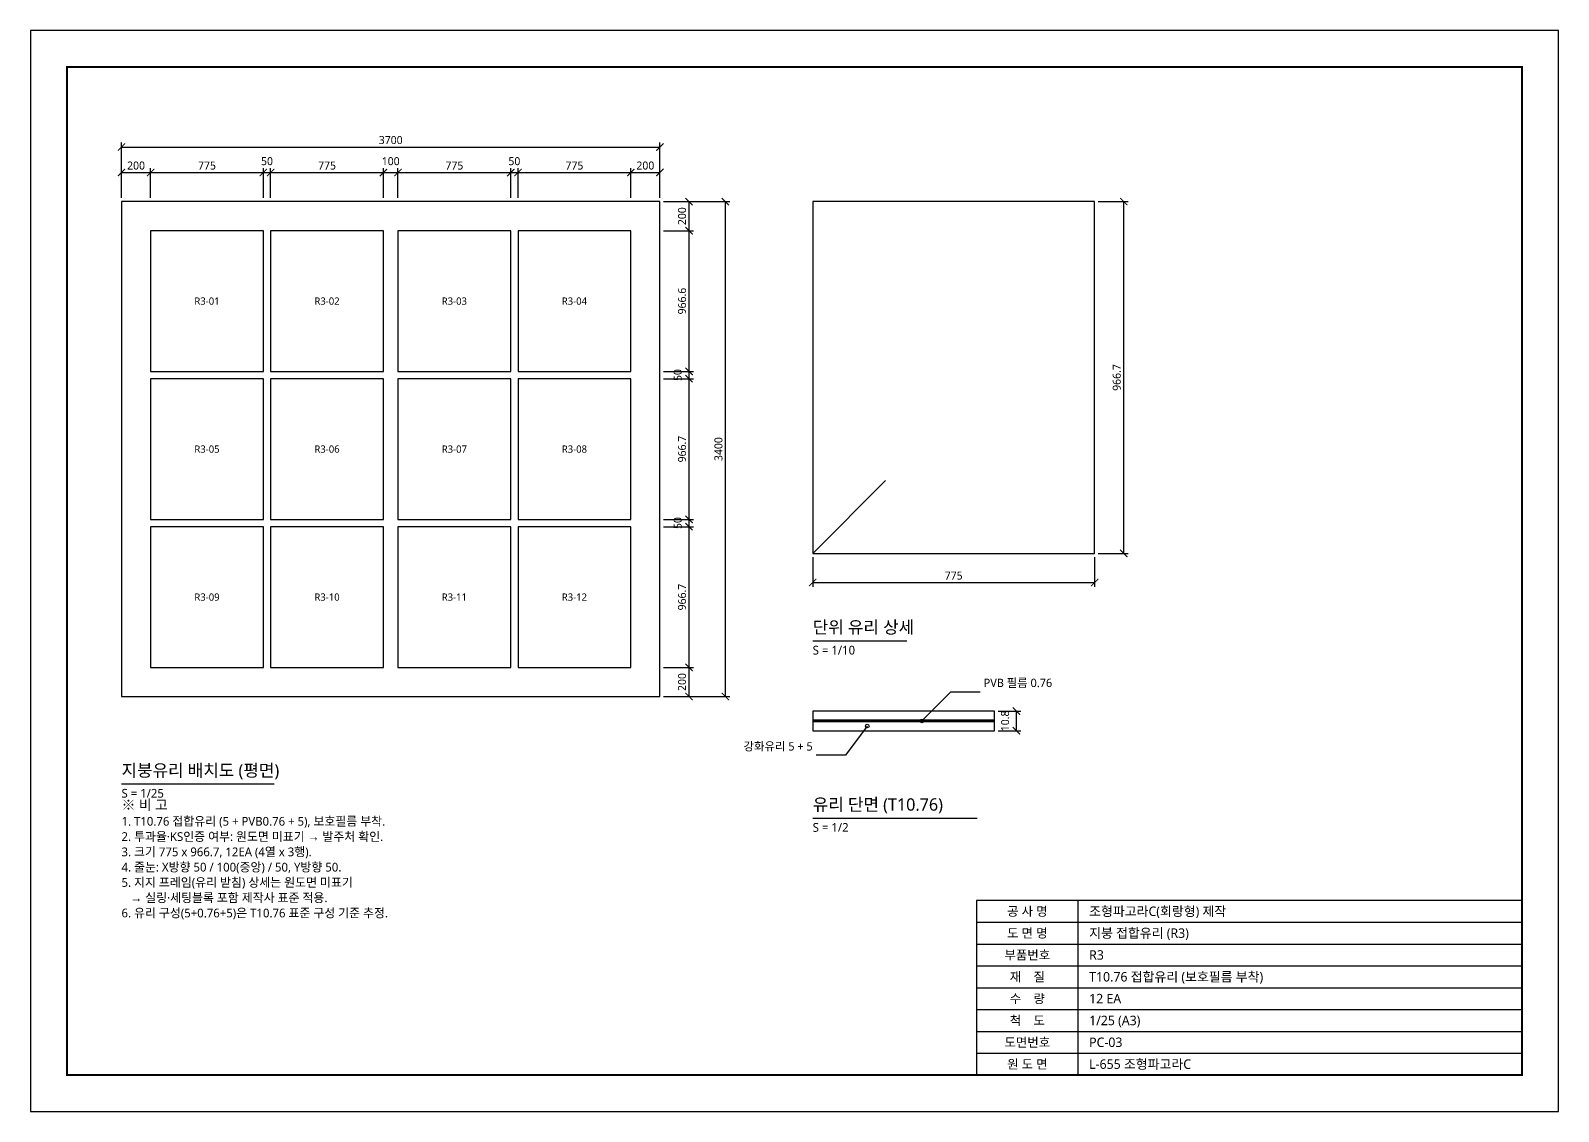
# Model space of a CAD drawing. Header units: millimetres. Extents: x 0 to 650420, y 0 to 14850.
# Drawn here: x 150000 to 160500, y 0 to 7425 of the extents above; entities that cross this region are included whole.
import ezdxf
from ezdxf.enums import TextEntityAlignment as Align

# ---------------------------------------------------------------- set-up
doc = ezdxf.new("R2010")
doc.units = ezdxf.units.MM
for name, color, linetype in [('DIM', 3, 'Continuous'), ('FRAME', 7, 'Continuous'), ('OUTLINE', 7, 'Continuous'), ('TEXT', 7, 'Continuous'), ('THIN', 8, 'Continuous')]:
    doc.layers.add(name, color=color, linetype=linetype)
doc.styles.add('KOR', font='NanumGothic.ttf')
doc.dimstyles.new('PART', dxfattribs={"dimtxt": 2.2, "dimasz": 2, "dimexe": 1.2, "dimexo": 1, "dimgap": 0.8, "dimtad": 1, "dimdec": 1, "dimlfac": 100, "dimdsep": 46, "dimtxsty": 'KOR', "dimblk": 'ARCHTICK', "dimcen": 2.5, "dimclrd": 3, "dimclre": 3, "dimclrt": 3, "dimazin": 3, "dimtfac": 0.5, "dimtmove": 2, "dimatfit": 3})

# ---------------------------------------------------------------- blocks, each defined once
blk = doc.blocks.new('_ARCHTICK')
at = {"color": 0, "linetype": 'BYBLOCK', "const_width": 0.15}
blk.add_lwpolyline([(-0.5, -0.5), (0.5, 0.5)], dxfattribs=at)

msp = doc.modelspace()

# ---------------------------------------------------------------- linework, layer by layer
at = {"layer": 'DIM'}
for points in [[(156125, 2683), (156325, 2883), (156525, 2883)], [(155750, 2646.75), (155600, 2446.75), (155400, 2446.75)]]:
    msp.add_lwpolyline(points, dxfattribs=at)
for centre in [(155750, 2646.75), (156125, 2683)]:
    msp.add_circle(centre, 12.5, dxfattribs=at)
at = {"layer": 'FRAME'}
for points in [[(150000, 0), (160500, 0), (160500, 7425), (150000, 7425)], [(156500, 250), (160250, 250), (160250, 1450), (156500, 1450)]]:
    msp.add_lwpolyline(points, close=True, dxfattribs=at)
at = {"layer": 'FRAME', "const_width": 12.5}
msp.add_lwpolyline([(150250, 250), (160250, 250), (160250, 7175), (150250, 7175)], close=True, dxfattribs=at)
at = {"layer": 'OUTLINE'}
for points in [[(155375, 3833.25), (157312.5, 3833.25), (157312.5, 6250), (155375, 6250)], [(150825, 5083.4), (151600, 5083.4), (151600, 6050), (150825, 6050)], [(151650, 5083.4), (152425, 5083.4), (152425, 6050), (151650, 6050)], [(152525, 5083.4), (153300, 5083.4), (153300, 6050), (152525, 6050)], [(153350, 5083.4), (154125, 5083.4), (154125, 6050), (153350, 6050)], [(150825, 4066.7), (151600, 4066.7), (151600, 5033.4), (150825, 5033.4)], [(151650, 4066.7), (152425, 4066.7), (152425, 5033.4), (151650, 5033.4)], [(152525, 4066.7), (153300, 4066.7), (153300, 5033.4), (152525, 5033.4)], [(153350, 4066.7), (154125, 4066.7), (154125, 5033.4), (153350, 5033.4)], [(150825, 3050), (151600, 3050), (151600, 4016.7), (150825, 4016.7)], [(151650, 3050), (152425, 3050), (152425, 4016.7), (151650, 4016.7)], [(152525, 3050), (153300, 3050), (153300, 4016.7), (152525, 4016.7)], [(153350, 3050), (154125, 3050), (154125, 4016.7), (153350, 4016.7)], [(155375, 2687.5), (156625, 2687.5), (156625, 2750), (155375, 2750)], [(155375, 2678), (156625, 2678), (156625, 2687.5), (155375, 2687.5)], [(155375, 2615.5), (156625, 2615.5), (156625, 2678), (155375, 2678)]]:
    msp.add_lwpolyline(points, close=True, dxfattribs=at)
at = {"layer": 'TEXT'}
for points in [[(155375, 3233.25), (156021, 3233.25)], [(150625, 2250), (151674.75, 2250)], [(155375, 2015.5), (156505.5, 2015.5)]]:
    msp.add_lwpolyline(points, dxfattribs=at)
at = {"layer": 'THIN'}
msp.add_line((155375, 3833.25), (155875, 4333.25), dxfattribs=at)
msp.add_lwpolyline([(150625, 2850), (154325, 2850), (154325, 6250), (150625, 6250)], close=True, dxfattribs=at)
for points in [[(157200, 250), (157200, 1450)], [(156500, 1300), (160250, 1300)], [(156500, 1150), (160250, 1150)], [(156500, 1000), (160250, 1000)], [(156500, 850), (160250, 850)], [(156500, 700), (160250, 700)], [(156500, 550), (160250, 550)], [(156500, 400), (160250, 400)]]:
    msp.add_lwpolyline(points, dxfattribs=at)

# ---------------------------------------------------------------- texts
at = {"layer": 'TEXT', "style": 'KOR'}
for s, height, p in [('R3-01', 50, (151212.5, 5566.7)), ('R3-02', 50, (152037.5, 5566.7)), ('R3-03', 50, (152912.5, 5566.7)), ('R3-04', 50, (153737.5, 5566.7)), ('R3-05', 50, (151212.5, 4550.05)), ('R3-06', 50, (152037.5, 4550.05)), ('R3-07', 50, (152912.5, 4550.05)), ('R3-08', 50, (153737.5, 4550.05)), ('R3-09', 50, (151212.5, 3533.35)), ('R3-10', 50, (152037.5, 3533.35)), ('R3-11', 50, (152912.5, 3533.35)), ('R3-12', 50, (153737.5, 3533.35)), ('공 사 명', 62.5, (156850, 1375)), ('도 면 명', 62.5, (156850, 1225)), ('부품번호', 62.5, (156850, 1075)), ('재    질', 62.5, (156850, 925)), ('수    량', 62.5, (156850, 775)), ('척    도', 62.5, (156850, 625)), ('도면번호', 62.5, (156850, 475)), ('원 도 면', 62.5, (156850, 325))]:
    msp.add_text(s, height=height, dxfattribs=at).set_placement(p, align=Align.MIDDLE_CENTER)
for s, height, p in [('단위 유리 상세', 85, (155375, 3258.25)), ('S = 1/10', 60, (155375, 3120.75)), ('PVB 필름 0.76', 57.5, (156550, 2898)), ('지붕유리 배치도 (평면)', 85, (150625, 2275)), ('S = 1/25', 60, (150625, 2137.5)), ('※ 비 고', 70, (150625, 2050)), ('유리 단면 (T10.76)', 85, (155375, 2040.5)), ('1. T10.76 접합유리 (5 + PVB0.76 + 5), 보호필름 부착.', 60, (150625, 1945)), ('2. 투과율·KS인증 여부: 원도면 미표기 → 발주처 확인.', 60, (150625, 1840)), ('S = 1/2', 60, (155375, 1903)), ('3. 크기 775 x 966.7, 12EA (4열 x 3행).', 60, (150625, 1735)), ('4. 줄눈: X방향 50 / 100(중앙) / 50, Y방향 50.', 60, (150625, 1630)), ('5. 지지 프레임(유리 받침) 상세는 원도면 미표기', 60, (150625, 1525)), ('   → 실링·세팅블록 포함 제작사 표준 적용.', 60, (150625, 1420)), ('6. 유리 구성(5+0.76+5)은 T10.76 표준 구성 기준 추정.', 60, (150625, 1315))]:
    msp.add_text(s, height=height, dxfattribs=at).set_placement(p, align=Align.BOTTOM_LEFT)
msp.add_text('강화유리 5 + 5', height=57.5, dxfattribs=at).set_placement((155375, 2461.75), align=Align.BOTTOM_RIGHT)
for s, p in [('조형파고라C(회랑형) 제작', (157275, 1375)), ('지붕 접합유리 (R3)', (157275, 1225)), ('R3', (157275, 1075)), ('T10.76 접합유리 (보호필름 부착)', (157275, 925)), ('12 EA', (157275, 775)), ('1/25 (A3)', (157275, 625)), ('PC-03', (157275, 475)), ('L-655 조형파고라C', (157275, 325))]:
    msp.add_text(s, height=65, dxfattribs=at).set_placement(p, align=Align.MIDDLE_LEFT)

# ---------------------------------------------------------------- dimensions: what is measured, and where the dimension line sits
at = {"layer": 'DIM'}
for base, p1, p2, override in [((150625, 6625), (150625, 6250), (154325, 6250), {"dimscale": 25, "dimlfac": 1}), ((150625, 6450), (150625, 6250), (150825, 6250), {"dimscale": 25, "dimlfac": 1}), ((150825, 6450), (150825, 6250), (151600, 6250), {"dimscale": 25, "dimlfac": 1}), ((151600, 6450), (151600, 6250), (151650, 6250), {"dimscale": 25, "dimlfac": 1}), ((151650, 6450), (151650, 6250), (152425, 6250), {"dimscale": 25, "dimlfac": 1}), ((152425, 6450), (152425, 6250), (152525, 6250), {"dimscale": 25, "dimlfac": 1}), ((152525, 6450), (152525, 6250), (153300, 6250), {"dimscale": 25, "dimlfac": 1}), ((153300, 6450), (153300, 6250), (153350, 6250), {"dimscale": 25, "dimlfac": 1}), ((153350, 6450), (153350, 6250), (154125, 6250), {"dimscale": 25, "dimlfac": 1}), ((154125, 6450), (154125, 6250), (154325, 6250), {"dimscale": 25, "dimlfac": 1}), ((155375, 3633.25), (155375, 3833.25), (157312.5, 3833.25), {"dimscale": 25, "dimlfac": 0.4})]:
    msp.add_linear_dim(base=base, p1=p1, p2=p2, dimstyle='PART', override=override, dxfattribs=at).render()
for base, p1, p2, override in [((154525, 6050), (154325, 6050), (154325, 6250), {"dimscale": 25, "dimlfac": 1}), ((154775, 2850), (154325, 2850), (154325, 6250), {"dimscale": 25, "dimlfac": 1}), ((157512.5, 3833.25), (157312.5, 3833.25), (157312.5, 6250), {"dimscale": 25, "dimlfac": 0.4}), ((154525, 5083.4), (154325, 5083.4), (154325, 6050), {"dimscale": 25, "dimlfac": 1}), ((154525, 5033.4), (154325, 5033.4), (154325, 5083.4), {"dimscale": 25, "dimlfac": 1}), ((154525, 4066.7), (154325, 4066.7), (154325, 5033.4), {"dimscale": 25, "dimlfac": 1}), ((154525, 4016.7), (154325, 4016.7), (154325, 4066.7), {"dimscale": 25, "dimlfac": 1}), ((154525, 3050), (154325, 3050), (154325, 4016.7), {"dimscale": 25, "dimlfac": 1}), ((154525, 2850), (154325, 2850), (154325, 3050), {"dimscale": 25, "dimlfac": 1}), ((156775, 2615.5), (156625, 2615.5), (156625, 2750), {"dimscale": 25, "dimlfac": 0.08})]:
    msp.add_linear_dim(base=base, p1=p1, p2=p2, angle=90, dimstyle='PART', override=override, dxfattribs=at).render()

doc.saveas('drawing.dxf')
